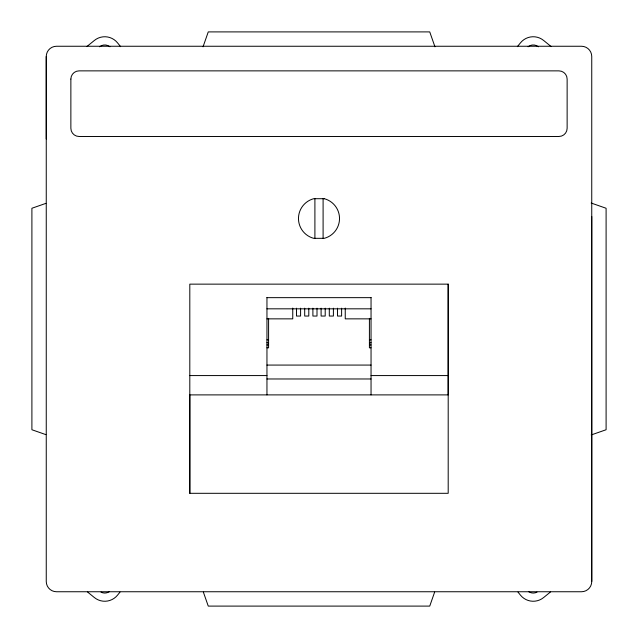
<?xml version="1.0" encoding="UTF-8"?>
<svg xmlns="http://www.w3.org/2000/svg" width="638" height="638" viewBox="0 0 638 638"><rect width="100%" height="100%" fill="white"/><g stroke="black" fill="none" stroke-linecap="round" stroke-linejoin="round"><path stroke-width="0.96" d="M46.255 56.511L46.255 581.489A10.256 10.256 0 0 0 56.511 591.745L581.489 591.745A10.256 10.256 0 0 0 591.745 581.489L591.745 56.511A10.256 10.256 0 0 0 581.489 46.255L56.511 46.255A10.256 10.256 0 0 0 46.255 56.511L46.255 138.972M189.805 493.31L189.805 394.89L448.195 394.89L448.195 284.141L189.805 284.141L189.805 493.31L448.195 493.31L448.195 284.141M203.043 46.813L208.259 31.9L429.741 31.9L434.956 46.813M434.63 592.12L429.741 606.1L208.259 606.1L203.37 592.12M517.362 46.67L520.504 42.802A16.405 16.405 0 0 1 543.584 40.417L551.192 46.606M120.008 592.104L117.496 595.198A16.405 16.405 0 0 1 94.416 597.583L87.566 592.016M86.808 46.606L94.416 40.417A16.405 16.405 0 0 1 117.496 42.802L120.638 46.67M550.435 592.016L543.584 597.583A16.405 16.405 0 0 1 520.504 595.198L517.992 592.104M45.88 203.37L31.9 208.259L31.9 429.741L45.88 434.63M591.187 434.956L606.1 429.741L606.1 208.259L591.187 203.043M266.955 297.651L371.045 297.651M266.955 308.824L371.045 308.824M266.955 318.856L292.754 318.856L292.754 308.066M371.045 318.856L345.246 318.856L345.246 308.066M266.955 339.847L268.59 339.847M369.41 339.847L371.045 339.847M266.955 342.694L268.59 342.694M369.41 342.694L371.045 342.694M266.955 344.967L268.59 344.967M369.41 344.967L371.045 344.967M266.955 347.814L268.59 347.814L268.59 318.354M371.045 347.814L369.41 347.814L369.41 318.354M266.955 365.072L371.045 365.072M189.805 375.575L266.955 375.575M371.045 375.575L448.195 375.575M266.955 378.972L371.045 378.972M591.745 216.465L591.745 581.489M371.045 297.444L371.045 394.89M341.609 308.178L341.609 316.049L337.502 316.049L337.502 308.178M333.403 308.178L333.403 316.049L329.304 316.049L329.304 308.178M325.205 308.178L325.205 316.049L321.097 316.049L321.097 308.178M323.099 198.705L323.099 238.325M316.998 308.178L316.998 316.049L312.899 316.049L312.899 308.178M314.901 198.705L314.901 238.325M308.792 308.178L308.792 316.049L304.693 316.049L304.693 308.178M300.594 308.178L300.594 316.049L296.495 316.049L296.495 308.178M266.955 297.444L266.955 394.89M109.21 591.745A8.206 8.206 0 0 1 101.019 592.152M99.592 46.781A8.206 8.206 0 0 1 109.919 46.773M536.981 592.152A8.206 8.206 0 0 1 528.79 591.745M528.081 46.773A8.206 8.206 0 0 1 538.408 46.781M70.866 79.064L70.866 128.286A8.206 8.206 0 0 0 79.064 136.484L558.936 136.484A8.206 8.206 0 0 0 567.134 128.286L567.134 79.064A8.206 8.206 0 0 0 558.936 70.866L79.064 70.866A8.206 8.206 0 0 0 70.866 79.064M324.311 198.705L313.689 198.705A20.504 20.504 0 0 0 313.689 238.325L324.311 238.325A20.504 20.504 0 0 0 324.311 198.705"/></g></svg>
